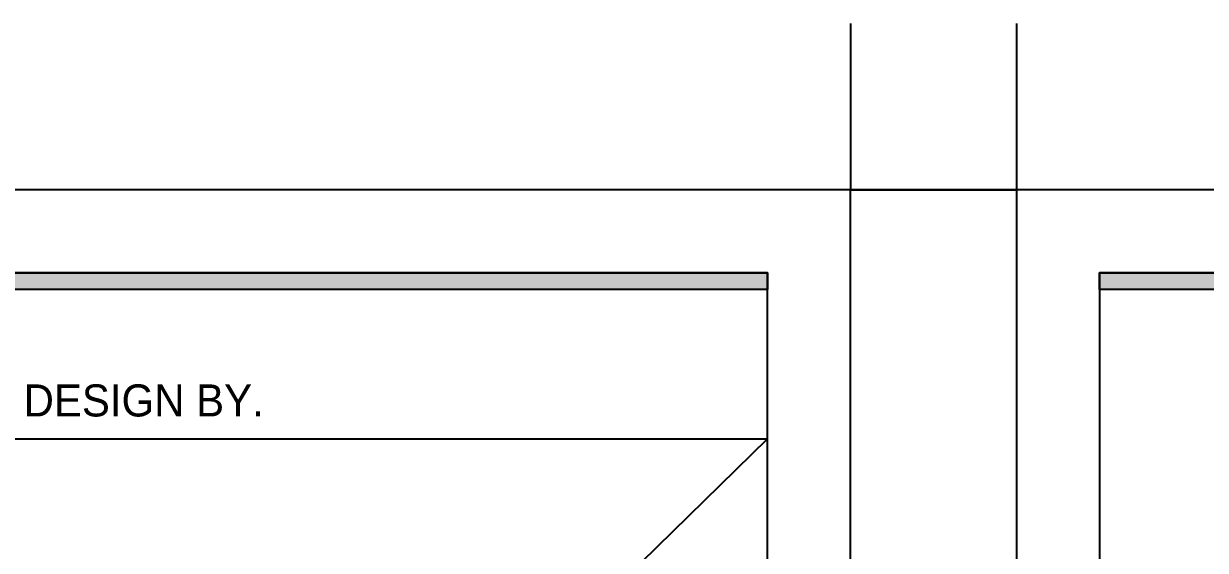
# Model space of a CAD drawing. Header units: inches. Extents: x 4138 to 127072, y -26315 to 43858.
# Drawn here: x 78553 to 82820, y 40491 to 42394 of the extents above; entities that cross this region are included whole.
import ezdxf
from ezdxf.enums import TextEntityAlignment as Align

# ---------------------------------------------------------------- set-up
doc = ezdxf.new("R2010")
doc.units = ezdxf.units.IN
doc.header["$LTSCALE"] = 50
doc.header["$MEASUREMENT"] = 0
doc.layers.add('07-DIM WAL', color=5, linetype='Continuous')
doc.layers.add('FORM(YOURNAME)-11', color=1, linetype='Continuous')
doc.styles.add('YOURNAME', font='HY울릉도M.TTF')

# ---------------------------------------------------------------- blocks, each defined once
blk = doc.blocks.new('FORM-PLAN')
at = {"layer": 'FORM(YOURNAME)-11'}
h = blk.add_hatch(color=256, dxfattribs=at)
h.dxf.hatch_style = 1
h.paths.add_polyline_path([(-71444, 55115), (10556, 55115), (10556, 54915), (-71444, 54915)])
h.paths.add_polyline_path([(-71444, -2085), (10556, -2085), (10556, -2285), (-71444, -2285)])
at = {"layer": 'Defpoints', "color": 158}
for p, q in [((10556, 53115), (1346, 44093)), ((1346, 53115), (10556, 53115))]:
    blk.add_line(p, q, dxfattribs=at)
at = {"layer": 'Defpoints', "color": 1}
for points in [[(-72444, 58115), (-72444, 56115), (-74444, 56115)], [(11556, 58115), (11556, 56115), (13556, 56115)]]:
    blk.add_lwpolyline(points, dxfattribs=at)
at = {"layer": 'Defpoints', "color": 158}
blk.add_lwpolyline([(-71444, -2285), (10556, -2285), (10556, 55115), (-71444, 55115)], close=True, dxfattribs=at)
at = {"layer": 'FORM(YOURNAME)-11', "color": 250}
blk.add_lwpolyline([(-72444, -3285), (11556, -3285), (11556, 56115), (-72444, 56115)], close=True, dxfattribs=at)
at = {"layer": 'FORM(YOURNAME)-11'}
blk.add_lwpolyline([(-71444, 55115), (10556, 55115), (10556, 54915), (-71444, 54915)], close=True, dxfattribs=at)
at = {"layer": 'FORM(YOURNAME)-11', "color": 14, "style": 'YOURNAME'}
blk.add_text('DESIGN BY.', height=386.1, dxfattribs=at).set_placement((1603, 53577), align=Align.MIDDLE_LEFT)
at = {"layer": 'FORM(YOURNAME)-11', "color": 3, "style": 'YOURNAME'}
for tag, height, p in [('1', 450, (9905, 18188)), ('2', 450, (9905, 17544)), ('3', 450, (9905, 16257)), ('4', 450, (9905, 14326)), ('5', 515, (9905, 12009)), ('6', 515, (9905, 9757)), ('7', 515, (9905, 7504)), ('8', 515, (9905, 5252)), ('9', 515, (9905, 2999)), ('10', 515, (5655, 811)), ('11', 515, (9905, 747)), ('12', 515, (5655, -1441)), ('13', 515, (9905, -1441))]:
    blk.add_attdef(tag, text='', height=height, dxfattribs=at).set_placement(p, align=Align.MIDDLE_RIGHT)

msp = doc.modelspace()

# ---------------------------------------------------------------- block references
at = {"layer": '07-DIM WAL', "xscale": 0.3, "yscale": 0.3, "zscale": 0.3}
for p in [(78071.7, 24959.4), (103871.7, 24959.4)]:
    msp.add_blockref('FORM-PLAN', p, dxfattribs=at)

doc.saveas('drawing.dxf')
